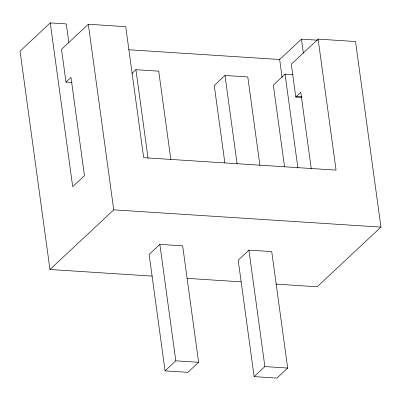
<?xml version="1.0" encoding="UTF-8"?>
<svg xmlns="http://www.w3.org/2000/svg" width="401" height="401" viewBox="0 0 401 401"><rect width="100%" height="100%" fill="white"/><g stroke="black" fill="none" stroke-linecap="round" stroke-linejoin="round"><path stroke-width="0.6" d="M68.827 42.441L66.295 23.935L50.26 22.897L20.05 51.158L49.96 269.492L152.35 276.114M275.963 284.108L317.171 286.775L380.95 227.116L355.527 41.534L318.118 39.113L336.063 170.114L143.668 157.673L125.724 26.672L88.315 24.25L61.498 49.333L65.99 82.085L72.22 82.486M65.99 82.085L70.982 77.408L84.441 175.663L72.691 186.65L50.26 22.897M131.899 73.473L135.929 69.704L158.731 71.183L170.856 159.698M259.923 165.458L247.798 76.942L224.996 75.468L214.254 85.513L224.856 162.886M49.96 269.492L113.739 209.838L380.95 227.116M128.716 49.754L279.662 59.513L301.442 39.143L317.472 40.18M318.118 39.113L291.301 64.195L295.788 96.947L302.023 97.348M292.991 74.666L285.051 74.15L273.342 85.102L284.52 166.716M159.854 244.374L149.112 254.419L165.062 370.865L187.863 372.339L198.605 362.293L182.655 245.848L159.854 244.374L175.803 360.82L165.062 370.865M248.926 250.134L238.184 260.179L254.134 376.624L276.936 378.103L287.677 368.053L271.728 251.607L248.926 250.134L264.876 366.579L254.134 376.624M302.028 96.616L295.788 96.947L300.785 92.275L311.281 168.896M187.312 278.374L241.001 281.848M175.803 360.82L198.605 362.293M264.876 366.579L287.677 368.053M301.442 39.143L303.387 53.328M285.051 74.15L297.923 168.124M279.662 59.513L282.124 77.503M224.996 75.468L237.121 163.984M135.929 69.704L148.054 158.22M88.315 24.25L113.739 209.838"/></g></svg>
